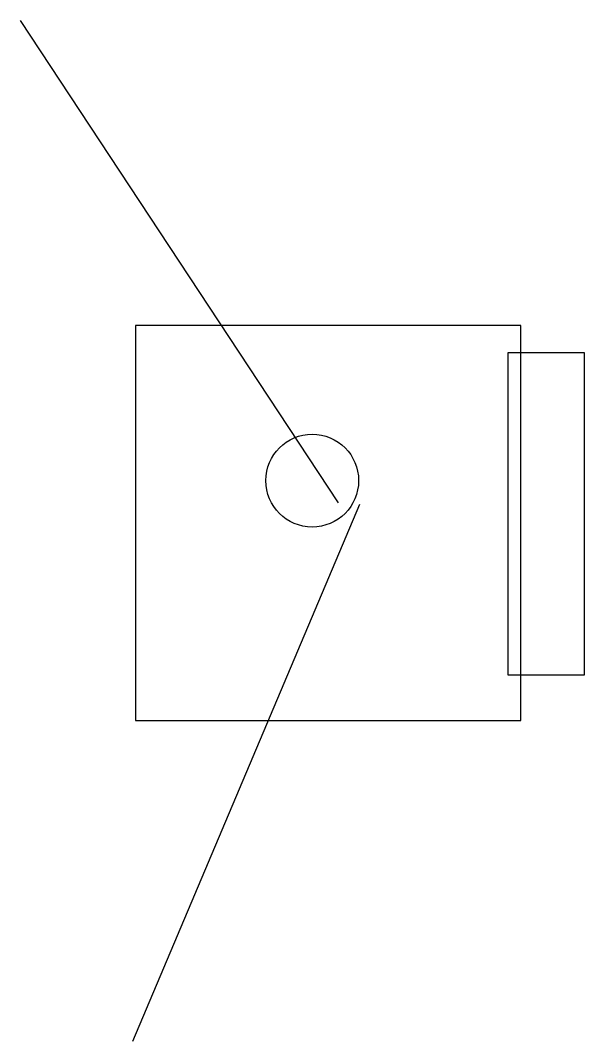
# Model space of a CAD drawing. Extents: x -0.6 to 0.01, y -0.58 to 0.53.
import ezdxf

# ---------------------------------------------------------------- set-up
doc = ezdxf.new("R2010")
doc.units = 0
doc.header["$MEASUREMENT"] = 0
doc.layers.add('AMBIENTACAO', color=5, linetype='CONTINUOUS')

msp = doc.modelspace()

# ---------------------------------------------------------------- linework, layer by layer
at = {"layer": 'AMBIENTACAO'}
for points in [[(-0.2559, 0.0075), (-0.6034, 0.5343)], [(-0.2328, 0.0059), (-0.481, -0.5805)]]:
    msp.add_lwpolyline(points, dxfattribs=at)
for points in [[(-0.4778, 0.2012), (-0.4778, -0.2298), (-0.0565, -0.2298), (-0.0565, 0.2012)], [(-0.0708, 0.1714), (-0.0708, -0.1801), (0.013, -0.1801), (0.013, 0.1714)]]:
    msp.add_lwpolyline(points, close=True, dxfattribs=at)
msp.add_circle((-0.2846, 0.0319), 0.0507, dxfattribs=at)

doc.saveas('drawing.dxf')
